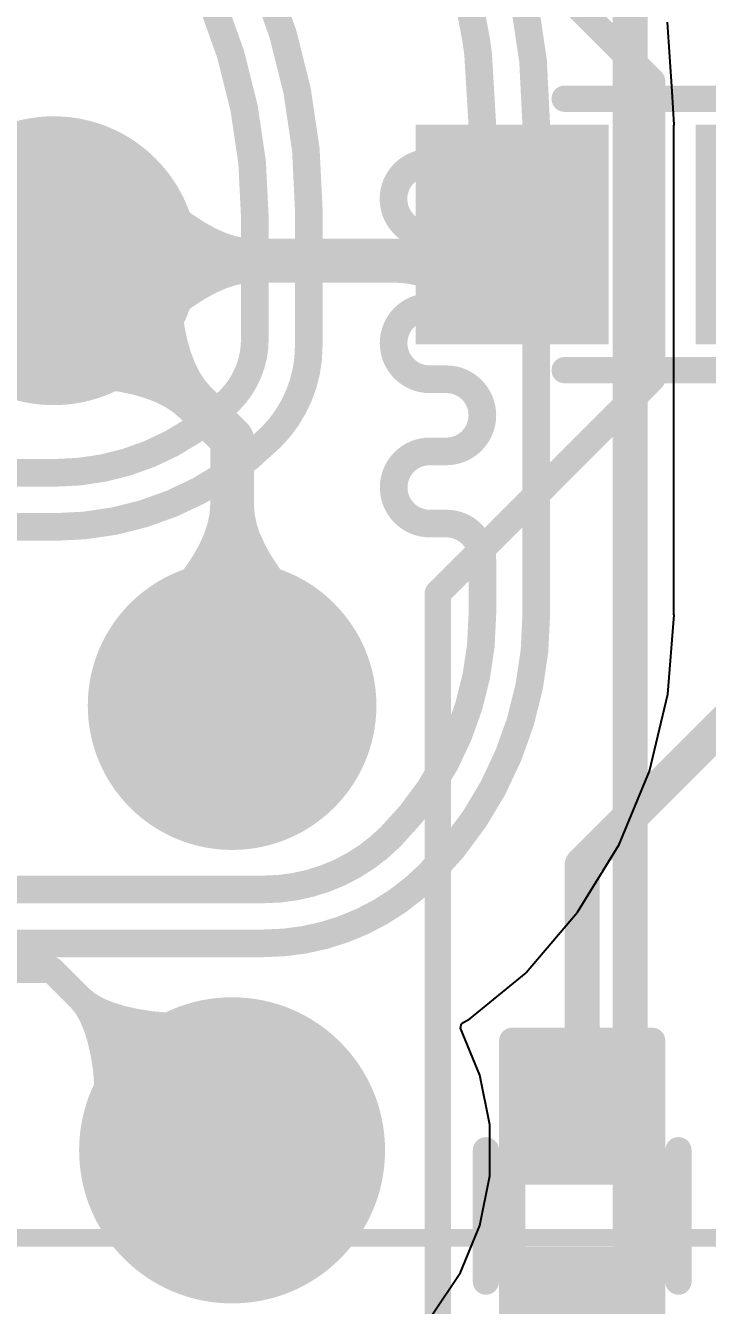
# Model space of a CAD drawing. Header units: inches. Extents: x -0.1 to 94.8, y -0.8 to 67.1.
# Drawn here: x 68.92 to 72.82, y 33.88 to 41.19 of the extents above; entities that cross this region are included whole.
import ezdxf

# ---------------------------------------------------------------- set-up
doc = ezdxf.new("R2010")
doc.units = ezdxf.units.IN
for name, color, linetype in [('Assembly Notes', 56, 'Continuous'), ('Board Layer Stack Bottom Overlay', 54, 'Continuous'), ('Board Layer Stack Bottom Solder', 6, 'Continuous'), ('Bottom Layer', 5, 'Continuous'), ('Layer 1', 76, 'Continuous'), ('Layer 2', 16, 'Continuous'), ('Mechanical 15', 56, 'Continuous'), ('Mechanical 20', 56, 'Continuous'), ('Multi-Layer', 9, 'Continuous'), ('Pad Holes', 156, 'Continuous'), ('Top Layer', 1, 'Continuous'), ('Top Overlay', 2, 'Continuous'), ('Top Paste', 8, 'Continuous'), ('Top Solder', 216, 'Continuous')]:
    doc.layers.add(name, color=color, linetype=linetype)
doc.styles.add('GOST type B', font='', dxfattribs={"height": 0.2})
doc.styles.get('GOST type B').set_extended_font_data('GOST type B')

# ---------------------------------------------------------------- blocks, each defined once
blk = doc.blocks.new('JK00136NL_B_55')
at = {"layer": 'Mechanical 20'}
blk.add_lwpolyline([(17.51000054, 10.24199882, 0.0999998, 0.0999998, 0), (17.51000054, -10.24199882, 0.0999998, 0.0999998, 0)], format="xyseb", dxfattribs=at)
blk = doc.blocks.new('JK00136NL_B_56')
at = {"layer": 'Board Layer Stack Bottom Solder'}
h = blk.add_hatch(color=6, dxfattribs=at)
edge = h.paths.add_edge_path()
edge.add_arc((12.200001, 6.120000459999999), 0.8245983, 0, 360)
h = blk.add_hatch(color=6, dxfattribs=at)
edge = h.paths.add_edge_path()
edge.add_arc((14.740001, 6.120000459999999), 0.8741003599999999, 0, 360)
h = blk.add_hatch(color=6, dxfattribs=at)
edge = h.paths.add_edge_path()
edge.add_arc((9.660001, 5.09999996), 0.8245983, 0, 360)
at = {"layer": 'Bottom Layer'}
h = blk.add_hatch(color=5, dxfattribs=at)
edge = h.paths.add_edge_path()
edge.add_arc((14.740001, 6.120000459999999), 0.77250036, 0, 360)
h = blk.add_hatch(color=5, dxfattribs=at)
edge = h.paths.add_edge_path()
edge.add_arc((12.200001, 6.120000459999999), 0.7229983, 0, 360)
h = blk.add_hatch(color=5, dxfattribs=at)
edge = h.paths.add_edge_path()
edge.add_arc((9.660001, 5.09999996), 0.7229983, 0, 360)
at = {"layer": 'Layer 1'}
h = blk.add_hatch(color=76, dxfattribs=at)
edge = h.paths.add_edge_path()
edge.add_arc((14.740001, 6.120000459999999), 0.77250036, 0, 360)
h = blk.add_hatch(color=76, dxfattribs=at)
edge = h.paths.add_edge_path()
edge.add_arc((12.200001, 6.120000459999999), 0.7229983, 0, 360)
h = blk.add_hatch(color=76, dxfattribs=at)
edge = h.paths.add_edge_path()
edge.add_arc((9.660001, 5.09999996), 0.7229983, 0, 360)
at = {"layer": 'Layer 2'}
h = blk.add_hatch(color=16, dxfattribs=at)
edge = h.paths.add_edge_path()
edge.add_arc((14.740001, 6.120000459999999), 0.77250036, 0, 360)
h = blk.add_hatch(color=16, dxfattribs=at)
edge = h.paths.add_edge_path()
edge.add_arc((12.200001, 6.120000459999999), 0.7229983, 0, 360)
h = blk.add_hatch(color=16, dxfattribs=at)
edge = h.paths.add_edge_path()
edge.add_arc((9.660001, 5.09999996), 0.7229983, 0, 360)
at = {"layer": 'Multi-Layer'}
h = blk.add_hatch(color=9, dxfattribs=at)
edge = h.paths.add_edge_path()
edge.add_arc((14.740001, 6.120000459999999), 0.77250036, 0, 360)
h = blk.add_hatch(color=9, dxfattribs=at)
edge = h.paths.add_edge_path()
edge.add_arc((12.200001, 6.120000459999999), 0.7229983, 0, 360)
h = blk.add_hatch(color=9, dxfattribs=at)
edge = h.paths.add_edge_path()
edge.add_arc((9.660001, 5.09999996), 0.7229983, 0, 360)
at = {"layer": 'Pad Holes'}
h = blk.add_hatch(color=7, dxfattribs=at)
edge = h.paths.add_edge_path()
edge.add_arc((14.740001, 6.120000459999999), 0.51500024, 0, 360)
h = blk.add_hatch(color=7, dxfattribs=at)
edge = h.paths.add_edge_path()
edge.add_arc((12.200001, 6.120000459999999), 0.44500038, 0, 360)
h = blk.add_hatch(color=7, dxfattribs=at)
edge = h.paths.add_edge_path()
edge.add_arc((9.660001, 5.09999996), 0.44500038, 0, 360)
at = {"layer": 'Top Layer'}
h = blk.add_hatch(color=1, dxfattribs=at)
edge = h.paths.add_edge_path()
edge.add_arc((14.740001, 6.120000459999999), 0.77250036, 0, 360)
h = blk.add_hatch(color=1, dxfattribs=at)
edge = h.paths.add_edge_path()
edge.add_arc((12.200001, 6.120000459999999), 0.7229983, 0, 360)
h = blk.add_hatch(color=1, dxfattribs=at)
edge = h.paths.add_edge_path()
edge.add_arc((9.660001, 5.09999996), 0.7229983, 0, 360)
at = {"layer": 'Top Solder'}
h = blk.add_hatch(color=216, dxfattribs=at)
edge = h.paths.add_edge_path()
edge.add_arc((12.200001, 6.120000459999999), 0.8245983, 0, 360)
h = blk.add_hatch(color=216, dxfattribs=at)
edge = h.paths.add_edge_path()
edge.add_arc((14.740001, 6.120000459999999), 0.8741003599999999, 0, 360)
h = blk.add_hatch(color=216, dxfattribs=at)
edge = h.paths.add_edge_path()
edge.add_arc((9.660001, 5.09999996), 0.8245983, 0, 360)
at = {"layer": 'Board Layer Stack Bottom Overlay'}
blk.add_lwpolyline([(16.20000062, 8.39499972, 0.1499997, 0.1499997, 0), (-7.01000122, 8.39499972, 0.1499997, 0.1499997, 0)], format="xyseb", dxfattribs=at)
at = {"layer": 'Mechanical 15'}
blk.add_lwpolyline([(16.2249993, 8.39499972, 0.1999996, 0.1999996, 0), (-16.51, 8.39499972, 0.1999996, 0.1999996, 0)], format="xyseb", dxfattribs=at)
blk = doc.blocks.new('0402R_67')
at = {"layer": 'Top Layer'}
for points in [[(-0.9144990599999999, -0.30499939), (-0.9144990599999999, 0.3049993899999999), (-0.27949906, 0.30499939), (-0.2794990599999999, -0.3049993899999999)], [(0.27949906, -0.30499939), (0.2794990599999999, 0.3049993899999999), (0.9144990599999999, 0.30499939), (0.9144990599999999, -0.3049993899999999)]]:
    blk.add_hatch(color=1, dxfattribs=at).paths.add_polyline_path(points)
at = {"layer": 'Top Paste'}
for points in [[(-0.9144990599999999, -0.30499939), (-0.9144990599999999, 0.3049993899999999), (-0.27949906, 0.30499939), (-0.2794990599999999, -0.3049993899999999)], [(0.27949906, -0.30499939), (0.2794990599999999, 0.3049993899999999), (0.9144990599999999, 0.30499939), (0.9144990599999999, -0.3049993899999999)]]:
    blk.add_hatch(color=8, dxfattribs=at).paths.add_polyline_path(points)
at = {"layer": 'Top Solder'}
for points in [[(-1.01609906, -0.4065993900000001), (-1.01609906, 0.4065993899999999), (-0.1778990600000001, 0.4065993900000001), (-0.1778990599999999, -0.4065993899999999)], [(0.1778990600000001, -0.4065993900000001), (0.1778990599999999, 0.4065993899999999), (1.01609906, 0.4065993900000001), (1.01609906, -0.4065993899999999)]]:
    blk.add_hatch(color=216, dxfattribs=at).paths.add_polyline_path(points)
at = {"layer": 'Assembly Notes'}
for points in [[(-1.00000054, -0.3999992, 0.1499997, 0.1499997, 0), (-1.00000054, 0.3999992, 0.1499997, 0.1499997, 0)], [(1.00000054, 0.3999992, 0.1499997, 0.1499997, 0), (-1.00000054, 0.3999992, 0.1499997, 0.1499997, 0)], [(1.00000054, -0.3999992, 0.1499997, 0.1499997, 0), (1.00000054, 0.3999992, 0.1499997, 0.1499997, 0)], [(1.00000054, -0.3999992, 0.1499997, 0.1499997, 0), (-1.00000054, -0.3999992, 0.1499997, 0.1499997, 0)]]:
    blk.add_lwpolyline(points, format="xyseb", dxfattribs=at)
for points in [[(-1.0375011, 0.3999992, 0.07499858, 0.07499858, 1), (-0.96249998, 0.3999992, 0.07499858, 0.07499858, 1)], [(-1.0375011, 0.3999992, 0.07499858, 0.07499858, 1), (-0.96249998, 0.3999992, 0.07499858, 0.07499858, 1)], [(0.96249998, 0.3999992, 0.07499858, 0.07499858, 1), (1.0375011, 0.3999992, 0.07499858, 0.07499858, 1)], [(0.96249998, 0.3999992, 0.07499858, 0.07499858, 1), (1.0375011, 0.3999992, 0.07499858, 0.07499858, 1)], [(-1.0375011, -0.3999992, 0.07499858, 0.07499858, 1), (-0.96249998, -0.3999992, 0.07499858, 0.07499858, 1)], [(-1.0375011, -0.3999992, 0.07499858, 0.07499858, 1), (-0.96249998, -0.3999992, 0.07499858, 0.07499858, 1)], [(0.96249998, -0.3999992, 0.07499858, 0.07499858, 1), (1.0375011, -0.3999992, 0.07499858, 0.07499858, 1)], [(0.96249998, -0.3999992, 0.07499858, 0.07499858, 1), (1.0375011, -0.3999992, 0.07499858, 0.07499858, 1)]]:
    blk.add_lwpolyline(points, format="xyseb", close=True, dxfattribs=at)
at = {"layer": 'Top Overlay'}
for points in [[(0.37500052, 0.5499989, 0.1499997, 0.1499997, 0), (-0.37500052, 0.5499989, 0.1499997, 0.1499997, 0)], [(0.37500052, -0.5499989, 0.1499997, 0.1499997, 0), (-0.37500052, -0.5499989, 0.1499997, 0.1499997, 0)]]:
    blk.add_lwpolyline(points, format="xyseb", dxfattribs=at)
for points in [[(-0.41250108, 0.5499989, 0.07499858, 0.07499858, 1), (-0.33749996, 0.5499989, 0.07499858, 0.07499858, 1)], [(0.33749996, 0.5499989, 0.07499858, 0.07499858, 1), (0.41250108, 0.5499989, 0.07499858, 0.07499858, 1)], [(-0.41250108, -0.5499989, 0.07499858, 0.07499858, 1), (-0.33749996, -0.5499989, 0.07499858, 0.07499858, 1)], [(0.33749996, -0.5499989, 0.07499858, 0.07499858, 1), (0.41250108, -0.5499989, 0.07499858, 0.07499858, 1)]]:
    blk.add_lwpolyline(points, format="xyseb", close=True, dxfattribs=at)
at = {"layer": 'Assembly Notes', "style": 'GOST type B'}
blk.add_text('R36', height=1.00000054, dxfattribs=at).set_placement((-1.07499912, 0.8000009399999999))
blk = doc.blocks.new('0603C_108')
at = {"layer": 'Top Layer'}
for points in [[(-1.25000131, -0.52500022), (-1.25000131, 0.52500022), (-0.35000057, 0.52500022), (-0.35000057, -0.52500022)], [(0.34999803, -0.52500022), (0.34999803, 0.52500022), (1.24999877, 0.52500022), (1.24999877, -0.52500022)]]:
    blk.add_hatch(color=1, dxfattribs=at).paths.add_polyline_path(points)
at = {"layer": 'Top Paste'}
for points in [[(-1.25000131, -0.52500022), (-1.25000131, 0.52500022), (-0.35000057, 0.52500022), (-0.35000057, -0.52500022)], [(0.34999803, -0.52500022), (0.34999803, 0.52500022), (1.24999877, 0.52500022), (1.24999877, -0.52500022)]]:
    blk.add_hatch(color=8, dxfattribs=at).paths.add_polyline_path(points)
at = {"layer": 'Top Solder'}
for points in [[(-1.35160131, -0.62660022), (-1.35160131, 0.62660022), (-0.2484005699999999, 0.62660022), (-0.2484005700000001, -0.62660022)], [(0.2483980299999999, -0.62660022), (0.2483980300000001, 0.62660022), (1.35159877, 0.62660022), (1.35159877, -0.62660022)]]:
    blk.add_hatch(color=216, dxfattribs=at).paths.add_polyline_path(points)
at = {"layer": 'Top Overlay'}
for points in [[(-0.499999, 0.77499972, 0.1499997, 0.1499997, 0), (0.499999, 0.77499972, 0.1499997, 0.1499997, 0)], [(0, -0.4499991, 0.1499997, 0.1499997, 0), (0, 0.4499991, 0.1499997, 0.1499997, 0)], [(-0.499999, -0.77499972, 0.1499997, 0.1499997, 0), (0.499999, -0.77499972, 0.1499997, 0.1499997, 0)]]:
    blk.add_lwpolyline(points, format="xyseb", dxfattribs=at)
for points in [[(-0.53749956, 0.77499972, 0.07499858, 0.07499858, 1), (-0.46249844, 0.77499972, 0.07499858, 0.07499858, 1)], [(0.46249844, 0.77499972, 0.07499858, 0.07499858, 1), (0.53749956, 0.77499972, 0.07499858, 0.07499858, 1)], [(-0.03750056, 0.4499991, 0.07499858, 0.07499858, 1), (0.03750056, 0.4499991, 0.07499858, 0.07499858, 1)], [(-0.03750056, -0.4499991, 0.07499858, 0.07499858, 1), (0.03750056, -0.4499991, 0.07499858, 0.07499858, 1)], [(-0.53749956, -0.77499972, 0.07499858, 0.07499858, 1), (-0.46249844, -0.77499972, 0.07499858, 0.07499858, 1)], [(0.46249844, -0.77499972, 0.07499858, 0.07499858, 1), (0.53749956, -0.77499972, 0.07499858, 0.07499858, 1)]]:
    blk.add_lwpolyline(points, format="xyseb", close=True, dxfattribs=at)

msp = doc.modelspace()

# ---------------------------------------------------------------- hatches: boundary and pattern name
at = {"layer": 'Layer 2'}
for points in [[(68.35810559999999, 40.74866882), (68.39783881999999, 40.71432548), (68.44462562, 40.68370578), (68.49846346, 40.65681734), (68.55935234, 40.63365508), (68.62729225999999, 40.61422154), (68.70228576, 40.59851418), (68.78432776, 40.58653553999999), (68.87342334, 40.57828308), (69.07276762000001, 40.57296178), (68.35703626, 39.85723042), (68.35623869999999, 39.96042807999999), (68.3434625, 40.14567028), (68.33148386, 40.22771228), (68.3157765, 40.30270578), (68.29634295999999, 40.3706457), (68.2731807, 40.43153458), (68.24629225999999, 40.48537242), (68.21567256, 40.53215922), (68.18132922, 40.57189244)], [(69.8018924, 38.95132925999999), (69.76215918, 38.9856726), (69.71537237999999, 39.0162923), (69.66153453999999, 39.04318074), (69.60064566, 39.066343), (69.53270574, 39.08577654), (69.45771224, 39.1014839), (69.37567023999999, 39.11346254), (69.28657465999999, 39.12171499999999), (69.08723038, 39.12703629999999), (69.80296173999999, 39.84276766), (69.8037593, 39.73957), (69.8165355, 39.5543278), (69.82851414, 39.4722858), (69.8442215, 39.3972923), (69.86365504, 39.32935238), (69.8868173, 39.2684635), (69.91370574, 39.21462566), (69.94432544, 39.16783886), (69.97866877999999, 39.12810564)], [(70.22499798, 38.45590988), (70.22881052, 38.40353), (70.24024306, 38.34879554), (70.25929813999998, 38.29171411999999), (70.28597576, 38.23228066), (70.32027337999999, 38.1704977), (70.36219608, 38.1063627), (70.41173878, 38.0398782), (70.46890402, 37.9710442), (70.60609957999999, 37.82632516), (69.59389942, 37.82632516), (69.66630974, 37.89985815999999), (69.78826022, 38.0398782), (69.83780291999999, 38.1063627), (69.87972562, 38.1704977), (69.91402323999999, 38.23228066), (69.94070086, 38.29171411999999), (69.95975594, 38.34879554), (69.97118848, 38.40353), (69.97500102, 38.45590988)]]:
    msp.add_hatch(color=16, dxfattribs=at).paths.add_polyline_path(points)
at = {"layer": 'Top Layer'}
for points in [[(70.22590984, 39.72499801999999), (70.17352996, 39.72118801999999), (70.11879549999999, 39.70975548), (70.06171407999999, 39.6907004), (70.00228062, 39.66402278), (69.94049765999999, 39.62972516), (69.87636266, 39.58780246), (69.80987816, 39.53825976), (69.74104416, 39.48109452), (69.59632512, 39.34389896), (69.59632512, 40.35609912), (69.66985811999999, 40.28368879999999), (69.80987816, 40.16173832), (69.87636266, 40.11219562), (69.94049765999999, 40.07027292), (70.00228062, 40.0359753), (70.06171407999999, 40.00929768), (70.11879549999999, 39.99024259999999), (70.17352996, 39.97881005999999), (70.22590984, 39.97500006)], [(71.00304824, 39.97500006), (71.05057925999999, 39.97624974), (71.09316998, 39.97999878), (71.13082294, 39.98624972), (71.1635356, 39.99500001999999), (71.1913105, 40.00624968), (71.2141451, 40.0199987), (71.23204193999999, 40.03624962), (71.24499847999999, 40.0549999), (71.25301726, 40.07624954), (71.25609573999999, 40.09999854), (71.25609573999999, 39.59999954), (71.25301726, 39.62374854), (71.24499847999999, 39.64500072), (71.23204193999999, 39.66374846), (71.2141451, 39.67999938), (71.1913105, 39.6937484), (71.1635356, 39.70499806), (71.13082294, 39.71374836), (71.09316998, 39.7199993), (71.05057925999999, 39.72374833999999), (71.00304824, 39.72499801999999)], [(69.28162927999999, 35.69443458), (69.31826369999999, 35.66438638), (69.36477364, 35.63763764), (69.42115656, 35.61418836), (69.48740991999999, 35.59404108), (69.5635388, 35.57719325999999), (69.64954066, 35.5636449), (69.85116077999999, 35.54645164), (69.96678158, 35.54280674), (70.09227535999999, 35.5424613), (69.32753724, 34.77772318), (69.3271918, 34.90321695999999), (69.30635364, 35.22045788), (69.29280528, 35.30645974), (69.27595746, 35.38258862), (69.25581018, 35.44884198), (69.2323609, 35.5052249), (69.20561216, 35.55173483999999), (69.17556395999999, 35.58836926)], [(72.2005033, 35.5069521), (72.20150405999999, 35.46892068), (72.2045038, 35.43483134), (72.20950252, 35.404679), (72.21650276, 35.37846366), (72.22550197999999, 35.3561904), (72.23650271999999, 35.33785414), (72.24950244, 35.32345996), (72.26450368, 35.31300278), (72.28150389999999, 35.3064826), (72.3005031, 35.30390449999999), (71.9005039, 35.30390449999999), (71.9195031, 35.3064826), (71.93650332, 35.31300278), (71.95150455999999, 35.32345996), (71.96450428, 35.33785414), (71.97550501999999, 35.3561904), (71.98450423999999, 35.37846366), (71.99150448, 35.404679), (71.99650319999999, 35.43483134), (71.99950294, 35.46892068), (72.0005037, 35.5069521)]]:
    msp.add_hatch(color=1, dxfattribs=at).paths.add_polyline_path(points)

# ---------------------------------------------------------------- linework, layer by layer
at = {"layer": 'Bottom Layer'}
for p, q in [((72.61392386, 40.8165681), (72.58804633999999, 41.21137808)), ((72.62642066, 40.62598174), (72.61392386, 40.8165681)), ((72.62372318, 40.42063544), (72.62505668, 40.62063504)), ((72.62505668, 40.62063504), (72.62642066, 40.62598174)), ((72.62372318, 37.8274707), (72.62372318, 40.42063544)), ((72.59034504, 37.3756301), (72.62590503999999, 37.8274707)), ((72.62590503999999, 37.8274707), (72.62372318, 37.8274707)), ((72.4845388, 36.9349147), (72.59034504, 37.3756301)), ((72.31109235999999, 36.51617538), (72.4845388, 36.9349147)), ((72.07427546, 36.12972707999999), (72.31109235999999, 36.51617538)), ((71.77991994, 35.7850821), (72.07427546, 36.12972707999999)), ((71.45936686, 35.52032011999999), (71.78084958, 35.78415245999999)), ((71.78084958, 35.78415245999999), (71.77991994, 35.7850821)), ((71.41177741999999, 35.49488202), (71.45936686, 35.52032011999999)), ((71.40491433999999, 35.46748812), (71.41177741999999, 35.49488202)), ((71.51591234, 35.19951304), (71.40491433999999, 35.46748812)), ((71.57250099999999, 34.91502796), (71.51591234, 35.19951304)), ((71.57250099999999, 34.62497011999999), (71.57250099999999, 34.91502796)), ((71.51591234, 34.34048504), (71.57250099999999, 34.62497011999999)), ((71.40491433999999, 34.07250741999999), (71.51591234, 34.34048504)), ((71.24376658, 33.83133442), (71.40491433999999, 34.07250741999999))]:
    msp.add_line(p, q, dxfattribs=at)
for points in [[(70.74776046, 43.25551927999999, 0.1580007, 0.1580007, -0.198604410081741), (71.83799704, 40.62531626, 0.1580007, 0.1580007, 0)], [(70.52819016, 43.03951006, 0.1580007, 0.1580007, -0.1623191675616135), (71.49555423999999, 41.10615096, 0.1580007, 0.1580007, 0)], [(69.53000064, 42.58499992, 0.1580007, 0.1580007, -0.1984892724138008), (70.53799964, 40.14585824, 0.1580007, 0.1580007, 0)], [(69.29272653999999, 42.36439838, 0.1580007, 0.1580007, -0.1984610602501234), (70.22999924, 40.0960717, 0.1580007, 0.1580007, 0)], [(71.49555423999999, 41.10615096, 0.1580007, 0.1580007, -0.005828735159513008), (71.50591744, 41.02715442, 0.1580007, 0.1580007, 0)], [(71.50591744, 41.02715442, 0.1580007, 0.1580007, 0), (71.52999664, 40.6250521, 0.1580007, 0.1580007, 0)], [(71.52999664, 40.61514102, 0.1580007, 0.1580007, -0.4142135623730951), (71.32399756, 40.40914194, 0.1580007, 0.1580007, 0)], [(71.52999664, 40.61514102, 0.1580007, 0.1580007, 0), (71.52999664, 40.6250521, 0.1580007, 0.1580007, 0)], [(71.8379945, 40.62531372, 0.1580007, 0.1580007, 0), (71.83799958, 40.62078998, 0.1580007, 0.1580007, 0)], [(71.83800212, 40.62078998, 0.1580007, 0.1580007, -0.0002474062809754356), (71.83800212, 40.62063758, 0.1580007, 0.1580007, 0)], [(71.83800212, 37.8274707, 0.1580007, 0.1580007, 0), (71.83800212, 40.62063758, 0.1580007, 0.1580007, 0)], [(71.02235478, 40.20314286, 0.1580007, 0.1580007, -0.4142135623730951), (71.22835386, 40.40914194, 0.1580007, 0.1580007, 0)], [(71.22835386, 40.40914194, 0.1580007, 0.1580007, 0), (71.32399756, 40.40914194, 0.1580007, 0.1580007, 0)], [(71.02235478, 40.20314032, 0.1580007, 0.1580007, 0), (71.02235478, 40.20314286, 0.1580007, 0.1580007, 0)], [(71.22835386, 39.99714124, 0.1580007, 0.1580007, -0.4142135623730951), (71.02235478, 40.20314032, 0.1580007, 0.1580007, 0)], [(70.53799964, 39.36177293999999, 0.1580007, 0.1580007, 0), (70.53799964, 40.14585824, 0.1580007, 0.1580007, 0)], [(70.22999924, 39.40194049999999, 0.1580007, 0.1580007, 0), (70.22999924, 40.09607424, 0.1580007, 0.1580007, 0)], [(71.22835386, 39.99714124, 0.1580007, 0.1580007, 0), (71.32400264, 39.99714124, 0.1580007, 0.1580007, 0)], [(71.32400264, 39.99714124, 0.1580007, 0.1580007, -0.4142135623730951), (71.53000172, 39.79114216, 0.1580007, 0.1580007, 0)], [(71.53000172, 39.79113962, 0.1580007, 0.1580007, -0.4142135623730951), (71.32400264, 39.58514054, 0.1580007, 0.1580007, 0)], [(71.53000172, 39.79113962, 0.1580007, 0.1580007, 0), (71.53000172, 39.79114216, 0.1580007, 0.1580007, 0)], [(71.02282976, 39.37914145999999, 0.1580007, 0.1580007, -0.4142135623730951), (71.22882883999999, 39.58514054, 0.1580007, 0.1580007, 0)], [(71.22882883999999, 39.58514054, 0.1580007, 0.1580007, 0), (71.32400264, 39.58514054, 0.1580007, 0.1580007, 0)], [(70.22999924, 39.40194049999999, 0.1580007, 0.1580007, -0.198912367379658), (70.08491698, 39.05168212, 0.1580007, 0.1580007, 0)], [(70.53799964, 39.36177293999999, 0.1580007, 0.1580007, -0.1989123673796557), (70.32279051999998, 38.8422134, 0.1580007, 0.1580007, 0)], [(71.02282976, 39.37913892, 0.1580007, 0.1580007, 0), (71.02282976, 39.37914145999999, 0.1580007, 0.1580007, 0)], [(71.22882883999999, 39.17313984, 0.1580007, 0.1580007, -0.4142135623730951), (71.02282976, 39.37913892, 0.1580007, 0.1580007, 0)], [(71.22882883999999, 39.17313984, 0.1580007, 0.1580007, 0), (71.32400264, 39.17313984, 0.1580007, 0.1580007, 0)], [(71.32400264, 39.17313984, 0.1580007, 0.1580007, -0.4142135623730951), (71.53000172, 38.96714076, 0.1580007, 0.1580007, 0)], [(70.08389335999999, 39.05065596, 0.1580007, 0.1580007, -0.1986458677451171), (69.08796698, 38.63872892, 0.1580007, 0.1580007, 0)], [(70.08389335999999, 39.05065596, 0.1580007, 0.1580007, 0), (70.08491698, 39.05168212, 0.1580007, 0.1580007, 0)], [(71.53000172, 38.96713822, 0.1580007, 0.1580007, -0.4142135623730951), (71.32400264, 38.76113914, 0.1580007, 0.1580007, 0)], [(71.53000172, 38.96713822, 0.1580007, 0.1580007, 0), (71.53000172, 38.96714076, 0.1580007, 0.1580007, 0)], [(70.32279051999998, 38.8422134, 0.1580007, 0.1580007, -0.1986467375191012), (69.08702464, 38.32959821999999, 0.1580007, 0.1580007, 0)], [(71.02330474, 38.55514006, 0.1580007, 0.1580007, -0.4142135623730951), (71.22930382, 38.76113914, 0.1580007, 0.1580007, 0)], [(71.22930382, 38.76113914, 0.1580007, 0.1580007, 0), (71.32400264, 38.76113914, 0.1580007, 0.1580007, 0)], [(66.37062925999999, 38.63873146, 0.1580007, 0.1580007, 0), (69.08796698, 38.63873146, 0.1580007, 0.1580007, 0)], [(71.02330474, 38.55513752, 0.1580007, 0.1580007, 0), (71.02330474, 38.55514006, 0.1580007, 0.1580007, 0)], [(71.22930382, 38.34913844, 0.1580007, 0.1580007, -0.4142135623730951), (71.02330474, 38.55513752, 0.1580007, 0.1580007, 0)], [(66.34257496, 38.32959314, 0.1580007, 0.1580007, 0), (69.08523394, 38.32959821999999, 0.1580007, 0.1580007, 0)], [(69.08523394, 38.32959821999999, 0.1580007, 0.1580007, 0), (69.08523648, 38.32959821999999, 0.1580007, 0.1580007, 0)], [(69.08702464, 38.32959821999999, 0.1580007, 0.1580007, -0.0002553264135981933), (69.08523648, 38.32959821999999, 0.1580007, 0.1580007, 0)], [(71.22930382, 38.34913844, 0.1580007, 0.1580007, 0), (71.32399756, 38.34913844, 0.1580007, 0.1580007, 0)], [(71.32399756, 38.34913844, 0.1580007, 0.1580007, -0.4142135623730951), (71.52999664, 38.14313936, 0.1580007, 0.1580007, 0)], [(71.52999664, 38.14313936, 0.1580007, 0.1580007, 0), (71.52999918, 37.90646977999999, 0.1580007, 0.1580007, 0)], [(71.52999918, 37.90646977999999, 0.1580007, 0.1580007, 0), (71.53000172, 37.8274707, 0.1580007, 0.1580007, 0)], [(71.53000172, 37.82746816, 0.1580007, 0.1580007, -0.1989119991033097), (71.00499896, 36.56000307999999, 0.1580007, 0.1580007, 0)], [(71.83800212, 37.8274707, 0.1580007, 0.1580007, -0.1989123673796573), (71.22278872, 36.34221332, 0.1580007, 0.1580007, 0)], [(71.52999918, 37.82746816, 0.1580007, 0.1580007, 0), (71.53000172, 37.8274707, 0.1580007, 0.1580007, 0)], [(71.00499896, 36.56000307999999, 0.1580007, 0.1580007, -0.198912367379658), (70.28073574, 36.26000368, 0.1580007, 0.1580007, 0)], [(71.22278872, 36.34221332, 0.1580007, 0.1580007, -0.198912367379658), (70.28073828, 35.95200328, 0.1580007, 0.1580007, 0)], [(67.57570177999999, 36.26000368, 0.1580007, 0.1580007, 0), (70.28073574, 36.26000368, 0.1580007, 0.1580007, 0)], [(67.57570177999999, 35.95200328, 0.1580007, 0.1580007, 0), (70.28073828, 35.95200328, 0.1580007, 0.1580007, 0)]]:
    msp.add_lwpolyline(points, format="xyseb", dxfattribs=at)
for points in [[(71.4560547, 41.10615096, 0.07899908, 0.07899908, 1), (71.53505378, 41.10615096, 0.07899908, 0.07899908, 1)], [(71.4560547, 41.10615096, 0.07899908, 0.07899908, 1), (71.53505378, 41.10615096, 0.07899908, 0.07899908, 1)], [(71.4664179, 41.02715442, 0.07899908, 0.07899908, 1), (71.54541698, 41.02715442, 0.07899908, 0.07899908, 1)], [(71.4664179, 41.02715442, 0.07899908, 0.07899908, 1), (71.54541698, 41.02715442, 0.07899908, 0.07899908, 1)], [(71.4904971, 40.6250521, 0.07899908, 0.07899908, 1), (71.56949618, 40.6250521, 0.07899908, 0.07899908, 1)], [(71.4904971, 40.6250521, 0.07899908, 0.07899908, 1), (71.56949618, 40.6250521, 0.07899908, 0.07899908, 1)], [(71.4904971, 40.61514102, 0.07899908, 0.07899908, 1), (71.56949618, 40.61514102, 0.07899908, 0.07899908, 1)], [(71.4904971, 40.61514102, 0.07899908, 0.07899908, 1), (71.56949618, 40.61514102, 0.07899908, 0.07899908, 1)], [(71.79849496, 40.62531372, 0.07899908, 0.07899908, 1), (71.87749404, 40.62531372, 0.07899908, 0.07899908, 1)], [(71.7984975, 40.62531626, 0.07899908, 0.07899908, 1), (71.87749657999998, 40.62531626, 0.07899908, 0.07899908, 1)], [(71.79850004, 40.62078998, 0.07899908, 0.07899908, 1), (71.87749912, 40.62078998, 0.07899908, 0.07899908, 1)], [(71.79850257999999, 40.62078998, 0.07899908, 0.07899908, 1), (71.87750166, 40.62078998, 0.07899908, 0.07899908, 1)], [(71.79850257999999, 40.62063758, 0.07899908, 0.07899908, 1), (71.87750166, 40.62063758, 0.07899908, 0.07899908, 1)], [(71.79850257999999, 40.62063758, 0.07899908, 0.07899908, 1), (71.87750166, 40.62063758, 0.07899908, 0.07899908, 1)], [(71.18885431999999, 40.40914194, 0.07899908, 0.07899908, 1), (71.26785339999999, 40.40914194, 0.07899908, 0.07899908, 1)], [(71.18885431999999, 40.40914194, 0.07899908, 0.07899908, 1), (71.26785339999999, 40.40914194, 0.07899908, 0.07899908, 1)], [(71.28449802, 40.40914194, 0.07899908, 0.07899908, 1), (71.36349709999999, 40.40914194, 0.07899908, 0.07899908, 1)], [(71.28449802, 40.40914194, 0.07899908, 0.07899908, 1), (71.36349709999999, 40.40914194, 0.07899908, 0.07899908, 1)], [(70.98285523999999, 40.20314286, 0.07899908, 0.07899908, 1), (71.06185432, 40.20314286, 0.07899908, 0.07899908, 1)], [(70.98285523999999, 40.20314286, 0.07899908, 0.07899908, 1), (71.06185432, 40.20314286, 0.07899908, 0.07899908, 1)], [(70.98285523999999, 40.20314032, 0.07899908, 0.07899908, 1), (71.06185432, 40.20314032, 0.07899908, 0.07899908, 1)], [(70.98285523999999, 40.20314032, 0.07899908, 0.07899908, 1), (71.06185432, 40.20314032, 0.07899908, 0.07899908, 1)], [(70.4985001, 40.14585824, 0.07899908, 0.07899908, 1), (70.57749918, 40.14585824, 0.07899908, 0.07899908, 1)], [(70.4985001, 40.14585824, 0.07899908, 0.07899908, 1), (70.57749918, 40.14585824, 0.07899908, 0.07899908, 1)], [(70.1904997, 40.09607424, 0.07899908, 0.07899908, 1), (70.26949877999999, 40.09607424, 0.07899908, 0.07899908, 1)], [(70.1904997, 40.0960717, 0.07899908, 0.07899908, 1), (70.26949877999999, 40.0960717, 0.07899908, 0.07899908, 1)], [(71.18885431999999, 39.99714124, 0.07899908, 0.07899908, 1), (71.26785339999999, 39.99714124, 0.07899908, 0.07899908, 1)], [(71.18885431999999, 39.99714124, 0.07899908, 0.07899908, 1), (71.26785339999999, 39.99714124, 0.07899908, 0.07899908, 1)], [(71.2845031, 39.99714124, 0.07899908, 0.07899908, 1), (71.36350218, 39.99714124, 0.07899908, 0.07899908, 1)], [(71.2845031, 39.99714124, 0.07899908, 0.07899908, 1), (71.36350218, 39.99714124, 0.07899908, 0.07899908, 1)], [(71.49050218, 39.79114216, 0.07899908, 0.07899908, 1), (71.56950126, 39.79114216, 0.07899908, 0.07899908, 1)], [(71.49050218, 39.79114216, 0.07899908, 0.07899908, 1), (71.56950126, 39.79114216, 0.07899908, 0.07899908, 1)], [(71.49050218, 39.79113962, 0.07899908, 0.07899908, 1), (71.56950126, 39.79113962, 0.07899908, 0.07899908, 1)], [(71.49050218, 39.79113962, 0.07899908, 0.07899908, 1), (71.56950126, 39.79113962, 0.07899908, 0.07899908, 1)], [(71.1893293, 39.58514054, 0.07899908, 0.07899908, 1), (71.26832838, 39.58514054, 0.07899908, 0.07899908, 1)], [(71.1893293, 39.58514054, 0.07899908, 0.07899908, 1), (71.26832838, 39.58514054, 0.07899908, 0.07899908, 1)], [(71.2845031, 39.58514054, 0.07899908, 0.07899908, 1), (71.36350218, 39.58514054, 0.07899908, 0.07899908, 1)], [(71.2845031, 39.58514054, 0.07899908, 0.07899908, 1), (71.36350218, 39.58514054, 0.07899908, 0.07899908, 1)], [(70.1904997, 39.40194049999999, 0.07899908, 0.07899908, 1), (70.26949877999999, 39.40194049999999, 0.07899908, 0.07899908, 1)], [(70.1904997, 39.40194049999999, 0.07899908, 0.07899908, 1), (70.26949877999999, 39.40194049999999, 0.07899908, 0.07899908, 1)], [(70.4985001, 39.36177293999999, 0.07899908, 0.07899908, 1), (70.57749918, 39.36177293999999, 0.07899908, 0.07899908, 1)], [(70.4985001, 39.36177293999999, 0.07899908, 0.07899908, 1), (70.57749918, 39.36177293999999, 0.07899908, 0.07899908, 1)], [(70.98333022, 39.37914145999999, 0.07899908, 0.07899908, 1), (71.0623293, 39.37914145999999, 0.07899908, 0.07899908, 1)], [(70.98333022, 39.37914145999999, 0.07899908, 0.07899908, 1), (71.0623293, 39.37914145999999, 0.07899908, 0.07899908, 1)], [(70.98333022, 39.37913892, 0.07899908, 0.07899908, 1), (71.0623293, 39.37913892, 0.07899908, 0.07899908, 1)], [(70.98333022, 39.37913892, 0.07899908, 0.07899908, 1), (71.0623293, 39.37913892, 0.07899908, 0.07899908, 1)], [(71.1893293, 39.17313984, 0.07899908, 0.07899908, 1), (71.26832838, 39.17313984, 0.07899908, 0.07899908, 1)], [(71.1893293, 39.17313984, 0.07899908, 0.07899908, 1), (71.26832838, 39.17313984, 0.07899908, 0.07899908, 1)], [(71.2845031, 39.17313984, 0.07899908, 0.07899908, 1), (71.36350218, 39.17313984, 0.07899908, 0.07899908, 1)], [(71.2845031, 39.17313984, 0.07899908, 0.07899908, 1), (71.36350218, 39.17313984, 0.07899908, 0.07899908, 1)], [(70.04439382, 39.05065596, 0.07899908, 0.07899908, 1), (70.1233929, 39.05065596, 0.07899908, 0.07899908, 1)], [(70.04439382, 39.05065596, 0.07899908, 0.07899908, 1), (70.1233929, 39.05065596, 0.07899908, 0.07899908, 1)], [(70.04541744, 39.05168212, 0.07899908, 0.07899908, 1), (70.12441652, 39.05168212, 0.07899908, 0.07899908, 1)], [(70.04541744, 39.05168212, 0.07899908, 0.07899908, 1), (70.12441652, 39.05168212, 0.07899908, 0.07899908, 1)], [(71.49050218, 38.96714076, 0.07899908, 0.07899908, 1), (71.56950126, 38.96714076, 0.07899908, 0.07899908, 1)], [(71.49050218, 38.96714076, 0.07899908, 0.07899908, 1), (71.56950126, 38.96714076, 0.07899908, 0.07899908, 1)], [(71.49050218, 38.96713822, 0.07899908, 0.07899908, 1), (71.56950126, 38.96713822, 0.07899908, 0.07899908, 1)], [(71.49050218, 38.96713822, 0.07899908, 0.07899908, 1), (71.56950126, 38.96713822, 0.07899908, 0.07899908, 1)], [(70.28329098, 38.8422134, 0.07899908, 0.07899908, 1), (70.36229005999999, 38.8422134, 0.07899908, 0.07899908, 1)], [(70.28329098, 38.8422134, 0.07899908, 0.07899908, 1), (70.36229005999999, 38.8422134, 0.07899908, 0.07899908, 1)], [(71.18980427999999, 38.76113914, 0.07899908, 0.07899908, 1), (71.26880335999999, 38.76113914, 0.07899908, 0.07899908, 1)], [(71.18980427999999, 38.76113914, 0.07899908, 0.07899908, 1), (71.26880335999999, 38.76113914, 0.07899908, 0.07899908, 1)], [(71.2845031, 38.76113914, 0.07899908, 0.07899908, 1), (71.36350218, 38.76113914, 0.07899908, 0.07899908, 1)], [(71.2845031, 38.76113914, 0.07899908, 0.07899908, 1), (71.36350218, 38.76113914, 0.07899908, 0.07899908, 1)], [(69.04846744, 38.63873146, 0.07899908, 0.07899908, 1), (69.12746652, 38.63873146, 0.07899908, 0.07899908, 1)], [(69.04846744, 38.63872892, 0.07899908, 0.07899908, 1), (69.12746652, 38.63872892, 0.07899908, 0.07899908, 1)], [(70.98380519999999, 38.55514006, 0.07899908, 0.07899908, 1), (71.06280428, 38.55514006, 0.07899908, 0.07899908, 1)], [(70.98380519999999, 38.55514006, 0.07899908, 0.07899908, 1), (71.06280428, 38.55514006, 0.07899908, 0.07899908, 1)], [(70.98380519999999, 38.55513752, 0.07899908, 0.07899908, 1), (71.06280428, 38.55513752, 0.07899908, 0.07899908, 1)], [(70.98380519999999, 38.55513752, 0.07899908, 0.07899908, 1), (71.06280428, 38.55513752, 0.07899908, 0.07899908, 1)], [(69.04573439999999, 38.32959821999999, 0.07899908, 0.07899908, 1), (69.12473347999999, 38.32959821999999, 0.07899908, 0.07899908, 1)], [(69.04573439999999, 38.32959821999999, 0.07899908, 0.07899908, 1), (69.12473347999999, 38.32959821999999, 0.07899908, 0.07899908, 1)], [(69.04573694, 38.32959821999999, 0.07899908, 0.07899908, 1), (69.12473602, 38.32959821999999, 0.07899908, 0.07899908, 1)], [(69.04573694, 38.32959821999999, 0.07899908, 0.07899908, 1), (69.12473602, 38.32959821999999, 0.07899908, 0.07899908, 1)], [(69.0475251, 38.32959821999999, 0.07899908, 0.07899908, 1), (69.12652417999999, 38.32959821999999, 0.07899908, 0.07899908, 1)], [(69.0475251, 38.32959821999999, 0.07899908, 0.07899908, 1), (69.12652417999999, 38.32959821999999, 0.07899908, 0.07899908, 1)], [(71.18980427999999, 38.34913844, 0.07899908, 0.07899908, 1), (71.26880335999999, 38.34913844, 0.07899908, 0.07899908, 1)], [(71.18980427999999, 38.34913844, 0.07899908, 0.07899908, 1), (71.26880335999999, 38.34913844, 0.07899908, 0.07899908, 1)], [(71.28449802, 38.34913844, 0.07899908, 0.07899908, 1), (71.36349709999999, 38.34913844, 0.07899908, 0.07899908, 1)], [(71.28449802, 38.34913844, 0.07899908, 0.07899908, 1), (71.36349709999999, 38.34913844, 0.07899908, 0.07899908, 1)], [(71.4904971, 38.14313936, 0.07899908, 0.07899908, 1), (71.56949618, 38.14313936, 0.07899908, 0.07899908, 1)], [(71.4904971, 38.14313936, 0.07899908, 0.07899908, 1), (71.56949618, 38.14313936, 0.07899908, 0.07899908, 1)], [(71.49049964, 37.90646977999999, 0.07899908, 0.07899908, 1), (71.56949871999998, 37.90646977999999, 0.07899908, 0.07899908, 1)], [(71.49049964, 37.90646977999999, 0.07899908, 0.07899908, 1), (71.56949871999998, 37.90646977999999, 0.07899908, 0.07899908, 1)], [(71.49049964, 37.82746816, 0.07899908, 0.07899908, 1), (71.56949871999998, 37.82746816, 0.07899908, 0.07899908, 1)], [(71.49050218, 37.8274707, 0.07899908, 0.07899908, 1), (71.56950126, 37.8274707, 0.07899908, 0.07899908, 1)], [(71.49050218, 37.8274707, 0.07899908, 0.07899908, 1), (71.56950126, 37.8274707, 0.07899908, 0.07899908, 1)], [(71.49050218, 37.82746816, 0.07899908, 0.07899908, 1), (71.56950126, 37.82746816, 0.07899908, 0.07899908, 1)], [(71.79850257999999, 37.8274707, 0.07899908, 0.07899908, 1), (71.87750166, 37.8274707, 0.07899908, 0.07899908, 1)], [(71.79850257999999, 37.8274707, 0.07899908, 0.07899908, 1), (71.87750166, 37.8274707, 0.07899908, 0.07899908, 1)], [(70.96549942, 36.56000307999999, 0.07899908, 0.07899908, 1), (71.0444985, 36.56000307999999, 0.07899908, 0.07899908, 1)], [(70.96549942, 36.56000307999999, 0.07899908, 0.07899908, 1), (71.0444985, 36.56000307999999, 0.07899908, 0.07899908, 1)], [(71.18328918, 36.34221332, 0.07899908, 0.07899908, 1), (71.26228826, 36.34221332, 0.07899908, 0.07899908, 1)], [(71.18328918, 36.34221332, 0.07899908, 0.07899908, 1), (71.26228826, 36.34221332, 0.07899908, 0.07899908, 1)], [(70.2412362, 36.26000368, 0.07899908, 0.07899908, 1), (70.32023528, 36.26000368, 0.07899908, 0.07899908, 1)], [(70.2412362, 36.26000368, 0.07899908, 0.07899908, 1), (70.32023528, 36.26000368, 0.07899908, 0.07899908, 1)], [(70.24123874, 35.95200328, 0.07899908, 0.07899908, 1), (70.32023781999999, 35.95200328, 0.07899908, 0.07899908, 1)], [(70.24123874, 35.95200328, 0.07899908, 0.07899908, 1), (70.32023781999999, 35.95200328, 0.07899908, 0.07899908, 1)]]:
    msp.add_lwpolyline(points, format="xyseb", close=True, dxfattribs=at)
at = {"layer": 'Layer 2'}
for points in [[(67.60499813999999, 41.3249999, 0.2499995, 0.2499995, 0), (69.079999, 39.84999903999999, 0.2499995, 0.2499995, 0)], [(69.079999, 39.84999903999999, 0.2499995, 0.2499995, 0), (70.0999995, 38.82999854, 0.2499995, 0.2499995, 0)], [(70.0999995, 37.30999904, 0.2499995, 0.2499995, 0), (70.0999995, 38.82999854, 0.2499995, 0.2499995, 0)]]:
    msp.add_lwpolyline(points, format="xyseb", dxfattribs=at)
for points in [[(69.01749975999999, 39.84999903999999, 0.12499848, 0.12499848, 1), (69.14249824, 39.84999903999999, 0.12499848, 0.12499848, 1)], [(69.01749975999999, 39.84999903999999, 0.12499848, 0.12499848, 1), (69.14249824, 39.84999903999999, 0.12499848, 0.12499848, 1)], [(70.03750026, 38.82999854, 0.12499848, 0.12499848, 1), (70.16249873999999, 38.82999854, 0.12499848, 0.12499848, 1)], [(70.03750026, 38.82999854, 0.12499848, 0.12499848, 1), (70.16249873999999, 38.82999854, 0.12499848, 0.12499848, 1)], [(70.03750026, 37.30999904, 0.12499848, 0.12499848, 1), (70.16249873999999, 37.30999904, 0.12499848, 0.12499848, 1)]]:
    msp.add_lwpolyline(points, format="xyseb", close=True, dxfattribs=at)
at = {"layer": 'Top Layer'}
for points in [[(67.72054782, 45.65445022, 0.1499997, 0.1499997, 0), (72.49999978, 40.87499826, 0.1499997, 0.1499997, 0)], [(72.49999978, 39.17499912, 0.1499997, 0.1499997, 0), (72.49999978, 40.87499826, 0.1499997, 0.1499997, 0)], [(71.54999914, 39.84999903999999, 0.2499995, 0.2499995, 0), (71.69999884, 39.99999874, 0.2499995, 0.2499995, 0)], [(69.079999, 39.84999903999999, 0.2499995, 0.2499995, 0), (71.54999914, 39.84999903999999, 0.2499995, 0.2499995, 0)], [(71.27500096, 37.9500003, 0.1499997, 0.1499997, 0), (72.49999978, 39.17499912, 0.1499997, 0.1499997, 0)], [(72.10050349999999, 36.40050377999999, 0.1999996, 0.1999996, 0), (74.80000025999999, 39.10000054, 0.1999996, 0.1999996, 0)], [(71.27500096, 33.21500088, 0.1499997, 0.1499997, 0), (71.27500096, 37.9500003, 0.1499997, 0.1499997, 0)], [(72.10050349999999, 34.9925005, 0.1999996, 0.1999996, 0), (72.10050349999999, 36.40050377999999, 0.1999996, 0.1999996, 0)], [(64.8878687, 35.79999952, 0.1499997, 0.1499997, 0), (69.06999902, 35.79999952, 0.1499997, 0.1499997, 0)], [(69.06999902, 35.79999952, 0.1499997, 0.1499997, 0), (70.0999995, 34.76999903999999, 0.1499997, 0.1499997, 0)]]:
    msp.add_lwpolyline(points, format="xyseb", dxfattribs=at)
for points in [[(72.46249922, 40.87499826, 0.07499858, 0.07499858, 1), (72.53750034, 40.87499826, 0.07499858, 0.07499858, 1)], [(72.46249922, 40.87499826, 0.07499858, 0.07499858, 1), (72.53750034, 40.87499826, 0.07499858, 0.07499858, 1)], [(71.6374996, 39.99999874, 0.12499848, 0.12499848, 1), (71.76249807999999, 39.99999874, 0.12499848, 0.12499848, 1)], [(69.01749975999999, 39.84999903999999, 0.12499848, 0.12499848, 1), (69.14249824, 39.84999903999999, 0.12499848, 0.12499848, 1)], [(71.48749989999999, 39.84999903999999, 0.12499848, 0.12499848, 1), (71.61249837999999, 39.84999903999999, 0.12499848, 0.12499848, 1)], [(71.48749989999999, 39.84999903999999, 0.12499848, 0.12499848, 1), (71.61249837999999, 39.84999903999999, 0.12499848, 0.12499848, 1)], [(72.46249922, 39.17499912, 0.07499858, 0.07499858, 1), (72.53750034, 39.17499912, 0.07499858, 0.07499858, 1)], [(72.46249922, 39.17499912, 0.07499858, 0.07499858, 1), (72.53750034, 39.17499912, 0.07499858, 0.07499858, 1)], [(71.23750039999999, 37.9500003, 0.07499858, 0.07499858, 1), (71.31250152, 37.9500003, 0.07499858, 0.07499858, 1)], [(71.23750039999999, 37.9500003, 0.07499858, 0.07499858, 1), (71.31250152, 37.9500003, 0.07499858, 0.07499858, 1)], [(72.0505036, 36.40050377999999, 0.0999998, 0.0999998, 1), (72.1505034, 36.40050377999999, 0.0999998, 0.0999998, 1)], [(72.0505036, 36.40050377999999, 0.0999998, 0.0999998, 1), (72.1505034, 36.40050377999999, 0.0999998, 0.0999998, 1)], [(69.03249846, 35.79999952, 0.07499858, 0.07499858, 1), (69.10749958, 35.79999952, 0.07499858, 0.07499858, 1)], [(69.03249846, 35.79999952, 0.07499858, 0.07499858, 1), (69.10749958, 35.79999952, 0.07499858, 0.07499858, 1)], [(72.0505036, 34.9925005, 0.0999998, 0.0999998, 1), (72.1505034, 34.9925005, 0.0999998, 0.0999998, 1)], [(70.06249894, 34.76999903999999, 0.07499858, 0.07499858, 1), (70.13750006, 34.76999903999999, 0.07499858, 0.07499858, 1)]]:
    msp.add_lwpolyline(points, format="xyseb", close=True, dxfattribs=at)

# ---------------------------------------------------------------- block references
for name, p, rotation in [('JK00136NL_B_56', (63.97999904, 49.51000004), 270), ('0402R_67', (72.10050349999999, 34.39550144), 270), ('JK00136NL_B_55', (65.98000012, 16.7599995), 90)]:
    msp.add_blockref(name, p, dxfattribs=dict(rotation=rotation))
msp.add_blockref('0603C_108', (72.49999978, 39.99999874))

doc.saveas('drawing.dxf')
